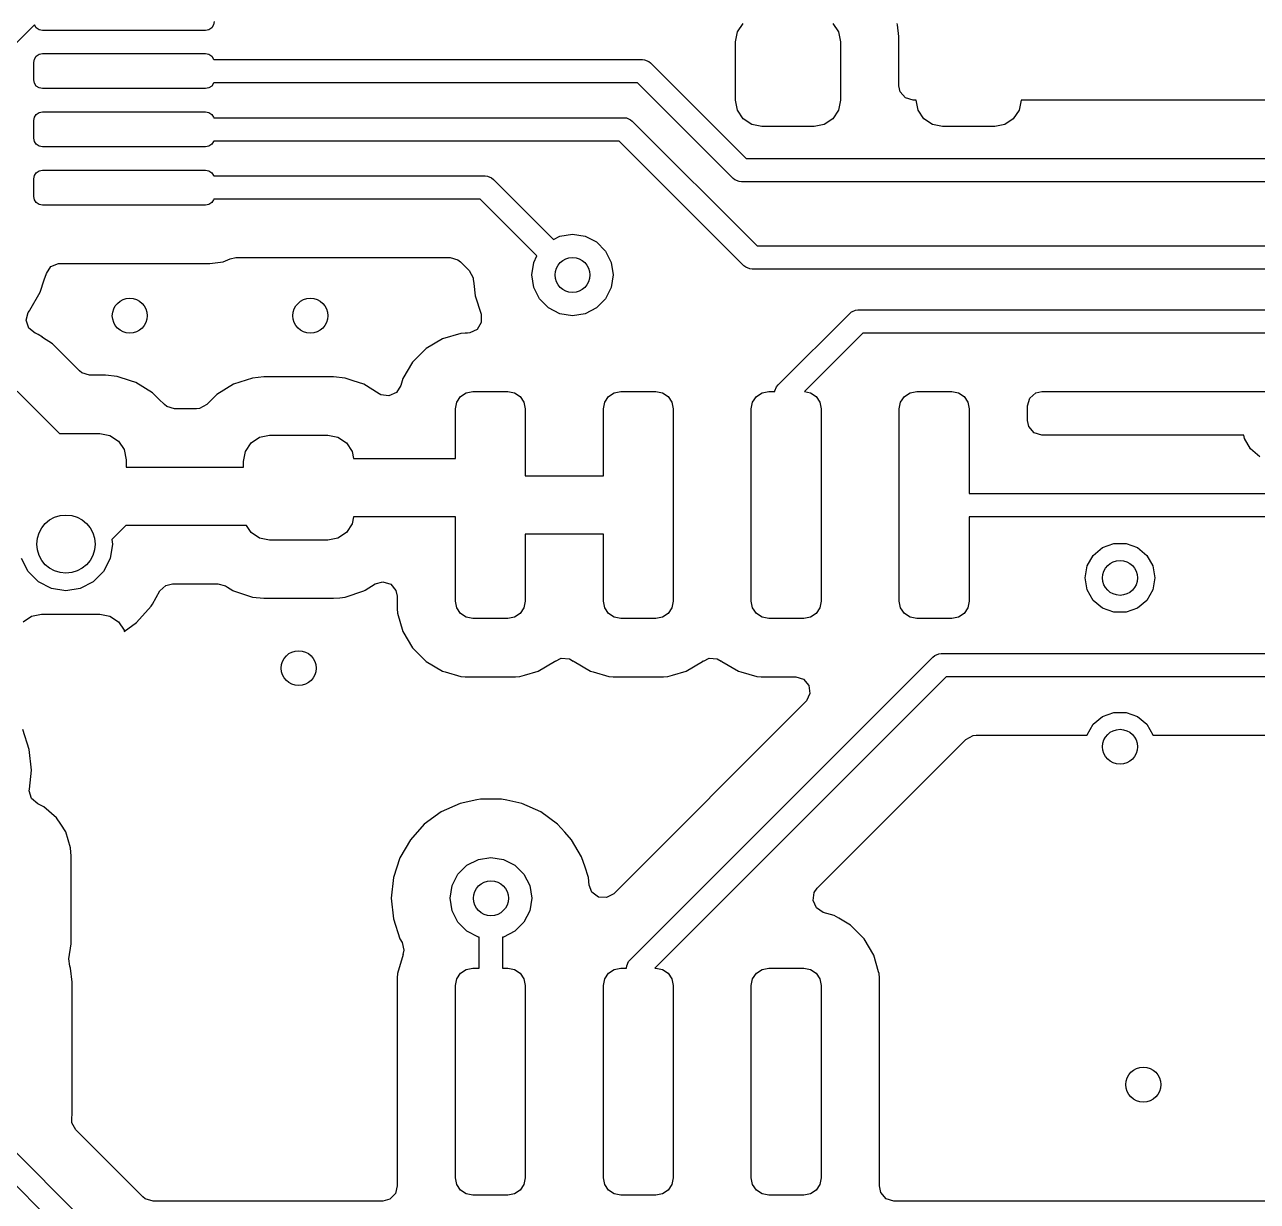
# Model space of a CAD drawing. Extents: x 70 to 224, y -154 to -54.
# Drawn here: x 134.6 to 145.18, y -128.85 to -118.75 of the extents above; entities that cross this region are included whole.
import ezdxf

# ---------------------------------------------------------------- set-up
doc = ezdxf.new("R2010")
doc.units = 0
doc.layers.add('BLACK', color=7, linetype='CONTINUOUS')

msp = doc.modelspace()

# ---------------------------------------------------------------- linework, layer by layer
at = {"layer": 'BLACK', "linetype": 'CONTINUOUS'}
for p, q in [((134.680642, -118.753369), (134.05, -119.384012)), ((134.680709, -118.753701), (134.680642, -118.753369)), ((134.696967, -118.778033), (134.680709, -118.753701)), ((134.721299, -118.794291), (134.696967, -118.778033)), ((134.75, -118.8), (134.721299, -118.794291)), ((136.15, -118.8), (134.75, -118.8)), ((136.178701, -118.794291), (136.15, -118.8)), ((136.203033, -118.778033), (136.178701, -118.794291)), ((136.219291, -118.753701), (136.203033, -118.778033)), ((136.225, -118.725), (136.219291, -118.753701)), ((140.7, -118.9), (140.717127, -118.813896)), ((140.717127, -118.813896), (140.765901, -118.740901)), ((141.534099, -118.740901), (141.582873, -118.813896)), ((141.582873, -118.813896), (141.6, -118.9)), ((142.090348, -118.752289), (142.086911, -118.741917)), ((142.090349, -118.752292), (142.090348, -118.752289)), ((142.100498, -118.851644), (142.090349, -118.752292)), ((140.7, -119.4), (140.7, -118.9)), ((141.6, -118.9), (141.6, -119.4)), ((142.100499, -118.851662), (142.100498, -118.851644)), ((142.1005, -119.2755), (142.100499, -118.851662)), ((134.680709, -119.046299), (134.696967, -119.021967)), ((134.696967, -119.021967), (134.721299, -119.005709)), ((134.721299, -119.005709), (134.75, -119)), ((134.75, -119), (136.15, -119)), ((136.15, -119), (136.178701, -119.005709)), ((136.178701, -119.005709), (136.203033, -119.021967)), ((136.203033, -119.021967), (136.219291, -119.046299)), ((134.675, -119.075), (134.680709, -119.046299)), ((134.675, -119.225), (134.675, -119.075)), ((136.219291, -119.046299), (136.220027, -119.05)), ((136.220027, -119.05), (139.9, -119.05)), ((139.9, -119.05), (139.919509, -119.051921)), ((139.919509, -119.051921), (139.955557, -119.066853)), ((139.955557, -119.066853), (139.970711, -119.079289)), ((139.970711, -119.079289), (140.791421, -119.9)), ((134.680709, -119.253701), (134.675, -119.225)), ((136.220027, -119.25), (136.219291, -119.253701)), ((139.858578, -119.25), (136.220027, -119.25)), ((140.67929, -120.070711), (139.858578, -119.25)), ((134.696967, -119.278033), (134.680709, -119.253701)), ((134.721299, -119.294291), (134.696967, -119.278033)), ((134.75, -119.3), (134.721299, -119.294291)), ((136.15, -119.3), (134.75, -119.3)), ((136.178701, -119.294291), (136.15, -119.3)), ((136.203033, -119.278033), (136.178701, -119.294291)), ((136.219291, -119.253701), (136.203033, -119.278033)), ((142.111706, -119.327011), (142.1005, -119.2755)), ((142.157461, -119.379815), (142.111706, -119.327011)), ((140.717127, -119.486104), (140.7, -119.4)), ((141.6, -119.4), (141.582873, -119.486104)), ((142.2245, -119.3995), (142.157461, -119.379815)), ((142.25, -119.3995), (142.2245, -119.3995)), ((142.25, -119.4), (142.25, -119.3995)), ((142.267127, -119.486104), (142.25, -119.4)), ((143.15, -119.4), (143.132873, -119.486104)), ((149.422707, -119.3995), (143.15, -119.3995)), ((143.15, -119.3995), (143.15, -119.4)), ((134.675, -119.575), (134.680709, -119.546299)), ((134.680709, -119.546299), (134.696967, -119.521967)), ((134.696967, -119.521967), (134.721299, -119.505709)), ((134.721299, -119.505709), (134.75, -119.5)), ((134.75, -119.5), (136.15, -119.5)), ((136.15, -119.5), (136.178701, -119.505709)), ((136.178701, -119.505709), (136.203033, -119.521967)), ((136.203033, -119.521967), (136.219291, -119.546299)), ((136.219291, -119.546299), (136.220027, -119.55)), ((136.220027, -119.55), (139.742893, -119.55)), ((139.742893, -119.55), (139.762402, -119.551921)), ((139.762402, -119.551921), (139.79845, -119.566853)), ((139.79845, -119.566853), (139.813604, -119.579289)), ((140.765901, -119.559099), (140.717127, -119.486104)), ((140.838896, -119.607873), (140.765901, -119.559099)), ((141.534099, -119.559099), (141.461104, -119.607873)), ((141.582873, -119.486104), (141.534099, -119.559099)), ((142.315901, -119.559099), (142.267127, -119.486104)), ((142.388896, -119.607873), (142.315901, -119.559099)), ((143.084099, -119.559099), (143.011104, -119.607873)), ((143.132873, -119.486104), (143.084099, -119.559099)), ((134.675, -119.725), (134.675, -119.575)), ((139.813604, -119.579289), (140.884315, -120.65)), ((140.925, -119.625), (140.838896, -119.607873)), ((141.375, -119.625), (140.925, -119.625)), ((141.461104, -119.607873), (141.375, -119.625)), ((142.475, -119.625), (142.388896, -119.607873)), ((142.925, -119.625), (142.475, -119.625)), ((143.011104, -119.607873), (142.925, -119.625)), ((134.680709, -119.753701), (134.675, -119.725)), ((134.696967, -119.778033), (134.680709, -119.753701)), ((134.721299, -119.794291), (134.696967, -119.778033)), ((136.203033, -119.778033), (136.178701, -119.794291)), ((136.219291, -119.753701), (136.203033, -119.778033)), ((136.220027, -119.75), (136.219291, -119.753701)), ((139.701471, -119.75), (136.220027, -119.75)), ((140.772182, -120.820711), (139.701471, -119.75)), ((134.75, -119.8), (134.721299, -119.794291)), ((136.15, -119.8), (134.75, -119.8)), ((136.178701, -119.794291), (136.15, -119.8)), ((140.791421, -119.9), (155.665838, -119.9)), ((134.675, -120.074999), (134.680709, -120.046298)), ((134.675, -120.224999), (134.675, -120.074999)), ((134.680709, -120.046298), (134.696967, -120.021966)), ((134.696967, -120.021966), (134.721299, -120.005708)), ((134.721299, -120.005708), (134.75, -119.999999)), ((134.75, -119.999999), (136.15, -119.999999)), ((136.15, -119.999999), (136.178701, -120.005708)), ((136.178701, -120.005708), (136.203033, -120.021966)), ((136.203033, -120.021966), (136.219291, -120.046298)), ((136.219291, -120.046298), (136.220027, -120.049999)), ((136.220027, -120.049999), (138.549999, -120.049999)), ((138.549999, -120.049999), (138.569508, -120.05192)), ((138.569508, -120.05192), (138.605556, -120.066852)), ((138.605556, -120.066852), (138.62071, -120.079288)), ((138.62071, -120.079288), (139.136665, -120.595244)), ((140.694443, -120.083148), (140.67929, -120.070711)), ((140.730491, -120.098079), (140.694443, -120.083148)), ((140.75, -120.1), (140.730491, -120.098079)), ((155.665838, -120.1), (140.75, -120.1)), ((134.680709, -120.2537), (134.675, -120.224999)), ((134.696967, -120.278032), (134.680709, -120.2537)), ((134.721299, -120.29429), (134.696967, -120.278032)), ((134.75, -120.299999), (134.721299, -120.29429)), ((136.15, -120.299999), (134.75, -120.299999)), ((136.178701, -120.29429), (136.15, -120.299999)), ((136.203033, -120.278032), (136.178701, -120.29429)), ((136.219291, -120.2537), (136.203033, -120.278032)), ((136.220027, -120.249999), (136.219291, -120.2537)), ((138.508577, -120.249999), (136.220027, -120.249999)), ((138.995244, -120.736665), (138.508577, -120.249999)), ((139.136665, -120.595244), (139.191844, -120.56713)), ((139.191844, -120.56713), (139.3, -120.55)), ((139.3, -120.55), (139.408156, -120.56713)), ((139.408156, -120.56713), (139.505725, -120.616844)), ((139.505725, -120.616844), (139.583156, -120.694275)), ((139.583156, -120.694275), (139.63287, -120.791844)), ((140.884315, -120.65), (154.865838, -120.65)), ((134.783775, -120.886181), (134.823213, -120.828505)), ((134.823213, -120.828505), (134.887571, -120.801307)), ((134.887571, -120.801307), (134.901706, -120.800499)), ((134.901706, -120.800499), (136.187713, -120.800499)), ((136.187713, -120.800499), (136.18772, -120.800499)), ((136.18772, -120.800499), (136.300236, -120.785686)), ((136.300236, -120.785686), (136.362396, -120.759937)), ((136.362396, -120.759937), (136.409849, -120.750499)), ((136.409849, -120.750499), (138.249901, -120.750499)), ((138.249901, -120.750499), (138.31694, -120.770184)), ((138.31694, -120.770184), (138.337582, -120.786818)), ((138.337582, -120.786818), (138.413067, -120.862303)), ((138.95, -120.9), (138.96713, -120.791844)), ((138.96713, -120.791844), (138.995244, -120.736665)), ((139.63287, -120.791844), (139.65, -120.9)), ((140.787336, -120.833147), (140.772182, -120.820711)), ((140.823384, -120.848079), (140.787336, -120.833147)), ((134.73125, -121.047835), (134.765816, -120.941451)), ((134.765816, -120.941451), (134.783775, -120.886181)), ((138.413067, -120.862303), (138.446552, -120.923626)), ((138.446552, -120.923626), (138.448704, -120.937007)), ((138.448704, -120.937007), (138.452571, -120.97379)), ((138.96713, -121.008156), (138.95, -120.9)), ((139.65, -120.9), (139.63287, -121.008156)), ((140.842893, -120.85), (140.823384, -120.848079)), ((154.865838, -120.85), (140.842893, -120.85)), ((134.641859, -121.202665), (134.73125, -121.047835)), ((138.452571, -120.97379), (138.463503, -121.077805)), ((139.016844, -121.105725), (138.96713, -121.008156)), ((139.63287, -121.008156), (139.583156, -121.105725)), ((138.463503, -121.077805), (138.463504, -121.077807)), ((138.463504, -121.077807), (138.515288, -121.237182)), ((139.094275, -121.183156), (139.016844, -121.105725)), ((139.583156, -121.105725), (139.505725, -121.183156)), ((134.610931, -121.289124), (134.628211, -121.221425)), ((134.628211, -121.221425), (134.63811, -121.20797)), ((134.638041, -121.20792), (134.641855, -121.202669)), ((134.63811, -121.20797), (134.638041, -121.20792)), ((134.641855, -121.202669), (134.641859, -121.202665)), ((138.515288, -121.237182), (138.517283, -121.307023)), ((139.191844, -121.23287), (139.094275, -121.183156)), ((139.3, -121.25), (139.191844, -121.23287)), ((139.408156, -121.23287), (139.3, -121.25)), ((139.505725, -121.183156), (139.408156, -121.23287)), ((141.064289, -121.844289), (141.679289, -121.22929)), ((141.679289, -121.22929), (141.694442, -121.216853)), ((141.694442, -121.216853), (141.705, -121.212479)), ((141.705, -121.212479), (141.730491, -121.201921)), ((141.730491, -121.201921), (141.75, -121.2)), ((141.75, -121.2), (152, -121.2)), ((134.632995, -121.355419), (134.610931, -121.289124)), ((134.687398, -121.399261), (134.632995, -121.355419)), ((138.481202, -121.366856), (138.418501, -121.397684)), ((138.517283, -121.307023), (138.481202, -121.366856)), ((134.689747, -121.400234), (134.687398, -121.399261)), ((134.713121, -121.409916), (134.689747, -121.400234)), ((134.713123, -121.409917), (134.713121, -121.409916)), ((134.713126, -121.409919), (134.713123, -121.409917)), ((134.749881, -121.434478), (134.713126, -121.409919)), ((134.751449, -121.435526), (134.749881, -121.434478)), ((134.836016, -121.492031), (134.751449, -121.435526)), ((138.184603, -121.448255), (138.043137, -121.531917)), ((138.184606, -121.448254), (138.184603, -121.448255)), ((138.342426, -121.402402), (138.184606, -121.448254)), ((138.342432, -121.402401), (138.342426, -121.402402)), ((138.379298, -121.3995), (138.342432, -121.402401)), ((138.397357, -121.3995), (138.379298, -121.3995)), ((138.418501, -121.397684), (138.397357, -121.3995)), ((141.791421, -121.4), (141.290356, -121.901065)), ((151.938451, -121.4), (141.791421, -121.4)), ((134.836046, -121.492051), (134.836016, -121.492031)), ((134.836047, -121.492052), (134.836046, -121.492051)), ((135.067531, -121.723537), (134.836047, -121.492052)), ((138.043129, -121.531923), (137.926923, -121.648129)), ((138.043137, -121.531917), (138.043129, -121.531923)), ((137.926917, -121.648137), (137.843255, -121.789603)), ((137.926923, -121.648129), (137.926917, -121.648137)), ((135.088173, -121.740171), (135.067531, -121.723537)), ((135.155212, -121.759856), (135.088173, -121.740171)), ((135.291327, -121.759856), (135.155212, -121.759856)), ((135.291334, -121.759856), (135.291327, -121.759856)), ((135.390691, -121.770007), (135.291334, -121.759856)), ((135.504903, -121.807853), (135.390691, -121.770007)), ((136.552289, -121.784651), (136.391305, -121.837996)), ((136.552292, -121.78465), (136.552289, -121.784651)), ((136.651644, -121.774501), (136.552292, -121.78465)), ((136.651662, -121.7745), (136.651644, -121.774501)), ((137.248346, -121.7745), (136.651662, -121.7745)), ((137.347709, -121.784651), (137.248346, -121.7745)), ((137.417728, -121.807853), (137.347709, -121.784651)), ((137.843254, -121.789606), (137.825957, -121.849143)), ((137.843255, -121.789603), (137.843254, -121.789606)), ((135.551679, -121.823353), (135.504903, -121.807853)), ((135.551681, -121.823354), (135.551679, -121.823353)), ((135.551687, -121.823357), (135.551681, -121.823354)), ((135.696022, -121.912385), (135.551687, -121.823357)), ((136.391294, -121.838001), (136.246959, -121.927029)), ((136.391305, -121.837996), (136.391294, -121.838001)), ((137.508697, -121.837997), (137.417728, -121.807853)), ((137.508699, -121.837998), (137.508697, -121.837997)), ((137.508705, -121.838001), (137.508699, -121.837998)), ((137.641784, -121.920086), (137.508705, -121.838001)), ((137.825957, -121.849143), (137.788351, -121.908029)), ((141.036477, -121.9), (141.036921, -121.895491)), ((141.036921, -121.895491), (141.051853, -121.859443)), ((141.051853, -121.859443), (141.064289, -121.844289)), ((134.534403, -121.898223), (134.896536, -122.260356)), ((135.696023, -121.912386), (135.696022, -121.912385)), ((135.696026, -121.912388), (135.696023, -121.912386)), ((135.749603, -121.965965), (135.696026, -121.912388)), ((135.79682, -122.013182), (135.749603, -121.965965)), ((136.246955, -121.927032), (136.160807, -122.013181)), ((136.246959, -121.927029), (136.246955, -121.927032)), ((137.655692, -121.927489), (137.641784, -121.920086)), ((137.724878, -121.937235), (137.655692, -121.927489)), ((137.788351, -121.908029), (137.724878, -121.937235)), ((138.295, -122.05), (138.306418, -121.992597)), ((138.306418, -121.992597), (138.338934, -121.943934)), ((138.338934, -121.943934), (138.387597, -121.911418)), ((138.387597, -121.911418), (138.445, -121.9)), ((138.445, -121.9), (138.745, -121.9)), ((138.745, -121.9), (138.802403, -121.911418)), ((138.802403, -121.911418), (138.851066, -121.943934)), ((138.851066, -121.943934), (138.883582, -121.992597)), ((138.883582, -121.992597), (138.895, -122.05)), ((139.565, -122.05), (139.576418, -121.992597)), ((139.576418, -121.992597), (139.608934, -121.943934)), ((139.608934, -121.943934), (139.657597, -121.911418)), ((139.657597, -121.911418), (139.715, -121.9)), ((139.715, -121.9), (140.015, -121.9)), ((140.015, -121.9), (140.072403, -121.911418)), ((140.072403, -121.911418), (140.121066, -121.943934)), ((140.121066, -121.943934), (140.153582, -121.992597)), ((140.153582, -121.992597), (140.165, -122.05)), ((140.835, -122.05), (140.846418, -121.992597)), ((140.846418, -121.992597), (140.878934, -121.943934)), ((140.878934, -121.943934), (140.927597, -121.911418)), ((140.927597, -121.911418), (140.985, -121.9)), ((140.985, -121.9), (141.036477, -121.9)), ((141.290356, -121.901065), (141.342403, -121.911418)), ((141.342403, -121.911418), (141.391066, -121.943934)), ((141.391066, -121.943934), (141.423582, -121.992597)), ((141.423582, -121.992597), (141.435, -122.05)), ((142.105, -122.05), (142.116418, -121.992597)), ((142.116418, -121.992597), (142.148934, -121.943934)), ((142.148934, -121.943934), (142.197597, -121.911418)), ((142.197597, -121.911418), (142.255, -121.9)), ((142.255, -121.9), (142.555, -121.9)), ((142.555, -121.9), (142.612403, -121.911418)), ((142.612403, -121.911418), (142.661066, -121.943934)), ((142.661066, -121.943934), (142.693582, -121.992597)), ((142.693582, -121.992597), (142.705, -122.05)), ((143.2055, -122.0245), (143.225185, -121.957461)), ((143.225185, -121.957461), (143.277989, -121.911706)), ((143.277989, -121.911706), (143.3295, -121.9005)), ((143.3295, -121.9005), (151.398697, -121.9005)), ((135.817462, -122.029815), (135.79682, -122.013182)), ((135.884501, -122.0495), (135.817462, -122.029815)), ((136.073126, -122.0495), (135.884501, -122.0495)), ((136.099484, -122.046666), (136.073126, -122.0495)), ((136.160807, -122.013181), (136.099484, -122.046666)), ((138.295, -122.475), (138.295, -122.05)), ((138.895, -122.05), (138.895, -122.625)), ((139.565, -122.625), (139.565, -122.05)), ((140.165, -122.05), (140.165, -123.7)), ((140.835, -123.7), (140.835, -122.05)), ((141.435, -122.05), (141.435, -123.7)), ((142.105, -123.7), (142.105, -122.05)), ((142.705, -122.05), (142.705, -122.775)), ((143.2055, -122.1505), (143.2055, -122.0245)), ((143.216706, -122.202011), (143.2055, -122.1505)), ((143.262461, -122.254815), (143.216706, -122.202011)), ((134.896536, -122.260356), (135.242982, -122.260356)), ((135.242982, -122.260356), (135.329086, -122.277483)), ((135.329086, -122.277483), (135.402081, -122.326257)), ((136.540901, -122.340901), (136.613896, -122.292127)), ((136.613896, -122.292127), (136.7, -122.275)), ((136.7, -122.275), (137.2, -122.275)), ((137.2, -122.275), (137.286104, -122.292127)), ((137.286104, -122.292127), (137.359099, -122.340901)), ((143.3295, -122.2745), (143.262461, -122.254815)), ((145.063136, -122.2745), (143.3295, -122.2745)), ((145.068092, -122.302606), (145.063136, -122.2745)), ((145.120187, -122.392836), (145.068092, -122.302606)), ((135.402081, -122.326257), (135.450855, -122.399252)), ((135.450855, -122.399252), (135.467982, -122.485356)), ((136.475, -122.5), (136.492127, -122.413896)), ((136.492127, -122.413896), (136.540901, -122.340901)), ((137.359099, -122.340901), (137.407873, -122.413896)), ((137.407873, -122.413896), (137.420027, -122.475)), ((145.2, -122.459808), (145.120187, -122.392836)), ((135.467982, -122.485356), (135.467982, -122.55)), ((136.475, -122.55), (136.475, -122.5)), ((137.420027, -122.475), (138.295, -122.475)), ((135.467982, -122.55), (136.475, -122.55)), ((138.895, -122.625), (139.565, -122.625)), ((142.705, -122.775), (152.90396, -122.775)), ((135.465274, -123.05), (135.345013, -123.17026)), ((136.501412, -123.05), (135.465274, -123.05)), ((136.540901, -123.109099), (136.501412, -123.05)), ((137.407873, -123.036104), (137.359099, -123.109099)), ((137.420027, -122.975), (137.407873, -123.036104)), ((138.295, -122.975), (137.420027, -122.975)), ((138.295, -123.7), (138.295, -122.975)), ((152.951189, -122.975), (142.705, -122.975)), ((142.705, -122.975), (142.705, -123.7)), ((136.613896, -123.157873), (136.540901, -123.109099)), ((136.7, -123.175), (136.613896, -123.157873)), ((137.286104, -123.157873), (137.2, -123.175)), ((137.359099, -123.109099), (137.286104, -123.157873)), ((139.565, -123.125), (138.895, -123.125)), ((138.895, -123.125), (138.895, -123.7)), ((139.565, -123.7), (139.565, -123.125)), ((135.351364, -123.210356), (135.331787, -123.333963)), ((135.345013, -123.17026), (135.351364, -123.210356)), ((137.2, -123.175), (136.7, -123.175)), ((143.770187, -123.307164), (143.85, -123.240192)), ((143.85, -123.240192), (143.947906, -123.204558)), ((143.947906, -123.204558), (144.052094, -123.204558)), ((144.052094, -123.204558), (144.15, -123.240192)), ((144.15, -123.240192), (144.229813, -123.307164)), ((134.627757, -123.44547), (134.570941, -123.333963)), ((135.331787, -123.333963), (135.274971, -123.44547)), ((143.718092, -123.397394), (143.770187, -123.307164)), ((144.229813, -123.307164), (144.281908, -123.397394)), ((134.71625, -123.533963), (134.627757, -123.44547)), ((135.274971, -123.44547), (135.186478, -123.533963)), ((143.7, -123.5), (143.718092, -123.397394)), ((144.281908, -123.397394), (144.3, -123.5)), ((134.827757, -123.590779), (134.71625, -123.533963)), ((135.186478, -123.533963), (135.074971, -123.590779)), ((135.758995, -123.6125), (135.809562, -123.564284)), ((135.809562, -123.564284), (135.866382, -123.5505)), ((135.866382, -123.5505), (136.256426, -123.5505)), ((136.256426, -123.5505), (136.321522, -123.568961)), ((136.321522, -123.568961), (136.337214, -123.57864)), ((136.337214, -123.57864), (136.385586, -123.608477)), ((137.521066, -123.604373), (137.605403, -123.552354)), ((137.605403, -123.552354), (137.672795, -123.533913)), ((137.672795, -123.533913), (137.739459, -123.554835)), ((137.739459, -123.554835), (137.784228, -123.608477)), ((143.718092, -123.602606), (143.7, -123.5)), ((144.3, -123.5), (144.281908, -123.602606)), ((134.951364, -123.610356), (134.827757, -123.590779)), ((135.074971, -123.590779), (134.951364, -123.610356)), ((135.693605, -123.725756), (135.758995, -123.6125)), ((136.385586, -123.608477), (136.391303, -123.612003)), ((136.391303, -123.612003), (136.552292, -123.665349)), ((136.552292, -123.665349), (136.651655, -123.6755)), ((136.651655, -123.6755), (137.248344, -123.675499)), ((137.248344, -123.675499), (137.248352, -123.675498)), ((137.248352, -123.675498), (137.248355, -123.675498)), ((137.248355, -123.675498), (137.30276, -123.66994)), ((137.30276, -123.66994), (137.347708, -123.665349)), ((137.347708, -123.665349), (137.508697, -123.612003)), ((137.508697, -123.612003), (137.521066, -123.604373)), ((137.784228, -123.608477), (137.7945, -123.657892)), ((137.7945, -123.657892), (137.7945, -123.765701)), ((143.770187, -123.692836), (143.718092, -123.602606)), ((143.85, -123.759808), (143.770187, -123.692836)), ((144.229813, -123.692836), (144.15, -123.759808)), ((144.281908, -123.602606), (144.229813, -123.692836)), ((135.557235, -123.883244), (135.683897, -123.742572)), ((135.683897, -123.742572), (135.693605, -123.725756)), ((137.7945, -123.765701), (137.797401, -123.802567)), ((138.306418, -123.757403), (138.295, -123.7)), ((138.338934, -123.806066), (138.306418, -123.757403)), ((138.883582, -123.757403), (138.851066, -123.806066)), ((138.895, -123.7), (138.883582, -123.757403)), ((139.576418, -123.757403), (139.565, -123.7)), ((139.608934, -123.806066), (139.576418, -123.757403)), ((140.153582, -123.757403), (140.121066, -123.806066)), ((140.165, -123.7), (140.153582, -123.757403)), ((140.846418, -123.757403), (140.835, -123.7)), ((140.878934, -123.806066), (140.846418, -123.757403)), ((141.423582, -123.757403), (141.391066, -123.806066)), ((141.435, -123.7), (141.423582, -123.757403)), ((142.116418, -123.757403), (142.105, -123.7)), ((142.148934, -123.806066), (142.116418, -123.757403)), ((142.693582, -123.757403), (142.661066, -123.806066)), ((142.705, -123.7), (142.693582, -123.757403)), ((143.947906, -123.795442), (143.85, -123.759808)), ((144.052094, -123.795442), (143.947906, -123.795442)), ((144.15, -123.759808), (144.052094, -123.795442)), ((134.583883, -123.876257), (134.656878, -123.827483)), ((134.656878, -123.827483), (134.742982, -123.810356)), ((134.742982, -123.810356), (135.242982, -123.810356)), ((135.242982, -123.810356), (135.329086, -123.827483)), ((135.329086, -123.827483), (135.402081, -123.876257)), ((135.402081, -123.876257), (135.450855, -123.949252)), ((135.452815, -123.959108), (135.557235, -123.883244)), ((137.797401, -123.802567), (137.797402, -123.802573)), ((137.797402, -123.802573), (137.843254, -123.960393)), ((138.387597, -123.838582), (138.338934, -123.806066)), ((138.445, -123.85), (138.387597, -123.838582)), ((138.745, -123.85), (138.445, -123.85)), ((138.802403, -123.838582), (138.745, -123.85)), ((138.851066, -123.806066), (138.802403, -123.838582)), ((139.657597, -123.838582), (139.608934, -123.806066)), ((139.715, -123.85), (139.657597, -123.838582)), ((140.015, -123.85), (139.715, -123.85)), ((140.072403, -123.838582), (140.015, -123.85)), ((140.121066, -123.806066), (140.072403, -123.838582)), ((140.927597, -123.838582), (140.878934, -123.806066)), ((140.985, -123.85), (140.927597, -123.838582)), ((141.285, -123.85), (140.985, -123.85)), ((141.342403, -123.838582), (141.285, -123.85)), ((141.391066, -123.806066), (141.342403, -123.838582)), ((142.197597, -123.838582), (142.148934, -123.806066)), ((142.255, -123.85), (142.197597, -123.838582)), ((142.555, -123.85), (142.255, -123.85)), ((142.612403, -123.838582), (142.555, -123.85)), ((142.661066, -123.806066), (142.612403, -123.838582)), ((135.450855, -123.949252), (135.452815, -123.959108)), ((137.843254, -123.960393), (137.843255, -123.960396)), ((137.843255, -123.960396), (137.926917, -124.101862)), ((137.926917, -124.101862), (137.926923, -124.10187)), ((137.926923, -124.10187), (138.043129, -124.218076)), ((138.043129, -124.218076), (138.043133, -124.218079)), ((138.043133, -124.218079), (138.043135, -124.218081)), ((138.043135, -124.218081), (138.184602, -124.301744)), ((139.005398, -124.301744), (139.146865, -124.218081)), ((139.146865, -124.218081), (139.14687, -124.218075)), ((139.14687, -124.218075), (139.153031, -124.213298)), ((139.153031, -124.213298), (139.154933, -124.21575)), ((139.154933, -124.21575), (139.203579, -124.189155)), ((139.203579, -124.189155), (139.273274, -124.194104)), ((139.273274, -124.194104), (139.305695, -124.21494)), ((139.305695, -124.21494), (139.306969, -124.213298)), ((139.306969, -124.213298), (139.313132, -124.218078)), ((139.313132, -124.218078), (139.313135, -124.218081)), ((139.313135, -124.218081), (139.454602, -124.301744)), ((139.794289, -126.77929), (142.394291, -124.179289)), ((140.275398, -124.301744), (140.416865, -124.218081)), ((140.416865, -124.218081), (140.41687, -124.218075)), ((140.41687, -124.218075), (140.423031, -124.213298)), ((140.423031, -124.213298), (140.424933, -124.21575)), ((140.424933, -124.21575), (140.473579, -124.189155)), ((140.473579, -124.189155), (140.543274, -124.194104)), ((140.543274, -124.194104), (140.575695, -124.21494)), ((140.575695, -124.21494), (140.576969, -124.213298)), ((140.576969, -124.213298), (140.583132, -124.218078)), ((140.583132, -124.218078), (140.583135, -124.218081)), ((140.583135, -124.218081), (140.724602, -124.301744)), ((142.394291, -124.179289), (142.409444, -124.166852)), ((142.409444, -124.166852), (142.445492, -124.151921)), ((142.445492, -124.151921), (142.465001, -124.15)), ((142.465001, -124.15), (153.815838, -124.15)), ((138.184602, -124.301744), (138.206073, -124.307982)), ((138.206073, -124.307982), (138.342426, -124.347597)), ((138.889191, -124.335505), (139.005398, -124.301744)), ((139.454602, -124.301744), (139.476073, -124.307982)), ((139.476073, -124.307982), (139.612426, -124.347597)), ((140.159191, -124.335505), (140.275398, -124.301744)), ((140.724602, -124.301744), (140.746073, -124.307982)), ((140.746073, -124.307982), (140.882426, -124.347597)), ((138.342426, -124.347597), (138.342429, -124.347597)), ((138.342429, -124.347597), (138.342431, -124.347598)), ((138.342431, -124.347598), (138.379306, -124.3505)), ((138.379306, -124.3505), (138.379314, -124.3505)), ((138.379314, -124.3505), (138.810686, -124.3505)), ((138.810686, -124.3505), (138.810694, -124.3505)), ((138.810694, -124.3505), (138.847569, -124.347598)), ((138.847569, -124.347598), (138.847571, -124.347597)), ((138.847571, -124.347597), (138.847573, -124.347597)), ((138.847573, -124.347597), (138.889191, -124.335505)), ((139.612426, -124.347597), (139.612429, -124.347597)), ((139.612429, -124.347597), (139.612431, -124.347598)), ((139.612431, -124.347598), (139.649306, -124.3505)), ((139.649306, -124.3505), (139.649314, -124.3505)), ((139.649314, -124.3505), (140.080686, -124.3505)), ((142.506422, -124.35), (140.006423, -126.85)), ((140.080686, -124.3505), (140.080694, -124.3505)), ((140.080694, -124.3505), (140.117569, -124.347598)), ((140.117569, -124.347598), (140.117571, -124.347597)), ((140.117571, -124.347597), (140.117573, -124.347597)), ((140.117573, -124.347597), (140.159191, -124.335505)), ((140.882426, -124.347597), (140.882429, -124.347597)), ((140.882429, -124.347597), (140.882431, -124.347598)), ((140.882431, -124.347598), (140.919306, -124.3505)), ((140.919306, -124.3505), (140.919314, -124.3505)), ((140.919314, -124.3505), (141.215902, -124.3505)), ((141.215902, -124.3505), (141.282941, -124.370185)), ((141.282941, -124.370185), (141.328696, -124.422989)), ((141.328696, -124.422989), (141.33864, -124.492147)), ((153.815838, -124.35), (142.506422, -124.35)), ((141.33864, -124.492147), (141.309615, -124.555703)), ((141.303583, -124.562181), (139.654284, -126.21148)), ((141.309615, -124.555703), (141.303583, -124.562181)), ((143.770187, -124.757164), (143.85, -124.690192)), ((143.85, -124.690192), (143.947906, -124.654558)), ((143.947906, -124.654558), (144.052094, -124.654558)), ((144.052094, -124.654558), (144.15, -124.690192)), ((144.15, -124.690192), (144.229813, -124.757164)), ((134.636497, -124.972197), (134.58125, -124.802165)), ((142.677418, -124.886819), (142.738741, -124.853334)), ((142.738741, -124.853334), (142.765099, -124.8505)), ((142.765099, -124.8505), (143.717544, -124.8505)), ((143.717544, -124.8505), (143.718092, -124.847394)), ((143.718092, -124.847394), (143.770187, -124.757164)), ((144.229813, -124.757164), (144.281908, -124.847394)), ((144.281908, -124.847394), (144.282456, -124.8505)), ((144.282456, -124.8505), (146.317544, -124.8505)), ((141.399653, -126.164582), (142.677418, -124.886819)), ((134.655185, -125.15), (134.636497, -124.972197)), ((134.63789, -125.314547), (134.655185, -125.15)), ((134.637213, -125.327477), (134.63789, -125.314547)), ((134.656898, -125.394517), (134.637213, -125.327477)), ((134.709702, -125.440271), (134.656898, -125.394517)), ((134.763287, -125.464742), (134.709702, -125.440271)), ((134.76329, -125.464744), (134.763287, -125.464742)), ((134.763294, -125.464746), (134.76329, -125.464744)), ((134.763297, -125.464748), (134.763294, -125.464746)), ((134.763299, -125.46475), (134.763297, -125.464748)), ((134.872028, -125.558965), (134.763299, -125.46475)), ((138.335728, -125.436672), (138.172408, -125.509387)), ((138.335733, -125.43667), (138.335728, -125.436672)), ((138.479954, -125.406015), (138.335733, -125.43667)), ((138.510609, -125.3995), (138.479954, -125.406015)), ((138.689391, -125.3995), (138.510609, -125.3995)), ((138.736594, -125.409533), (138.689391, -125.3995)), ((138.864265, -125.43667), (138.736594, -125.409533)), ((138.864267, -125.436671), (138.864265, -125.43667)), ((139.027593, -125.509388), (138.864267, -125.436671)), ((134.872032, -125.558969), (134.872028, -125.558965)), ((134.907703, -125.614474), (134.872032, -125.558969)), ((138.172408, -125.509387), (138.027768, -125.614475)), ((139.17223, -125.614474), (139.027593, -125.509388)), ((134.949819, -125.680008), (134.907703, -125.614474)), ((134.990355, -125.81806), (134.949819, -125.680008)), ((138.027768, -125.614475), (137.90814, -125.747336)), ((139.172231, -125.614475), (139.17223, -125.614474)), ((139.172232, -125.614476), (139.172231, -125.614475)), ((139.172235, -125.614478), (139.172232, -125.614476)), ((139.234733, -125.68389), (139.172235, -125.614478)), ((139.291859, -125.747335), (139.234733, -125.68389)), ((137.90814, -125.747336), (137.81875, -125.902164)), ((139.377127, -125.895024), (139.291859, -125.747335)), ((134.9955, -125.89), (134.990355, -125.81806)), ((134.9955, -126.64), (134.9955, -125.89)), ((137.818747, -125.90217), (137.763504, -126.072192)), ((137.81875, -125.902164), (137.818747, -125.90217)), ((138.394275, -125.966844), (138.491844, -125.91713)), ((138.491844, -125.91713), (138.6, -125.9)), ((138.6, -125.9), (138.708156, -125.91713)), ((138.708156, -125.91713), (138.805725, -125.966844)), ((139.381249, -125.902164), (139.377127, -125.895024)), ((139.381252, -125.90217), (139.381249, -125.902164)), ((139.404753, -125.9745), (139.381252, -125.90217)), ((138.316844, -126.044275), (138.394275, -125.966844)), ((138.805725, -125.966844), (138.883156, -126.044275)), ((139.436497, -126.072197), (139.404753, -125.9745)), ((137.763503, -126.072194), (137.744815, -126.25)), ((137.763504, -126.072192), (137.763503, -126.072194)), ((138.26713, -126.141844), (138.316844, -126.044275)), ((138.883156, -126.044275), (138.93287, -126.141844)), ((139.443283, -126.136763), (139.436497, -126.072197)), ((138.25, -126.25), (138.26713, -126.141844)), ((138.93287, -126.141844), (138.95, -126.25)), ((139.467336, -126.198109), (139.443283, -126.136763)), ((139.523269, -126.239981), (139.467336, -126.198109)), ((139.654284, -126.21148), (139.592961, -126.244965)), ((141.36465, -126.270257), (141.374396, -126.201071)), ((141.374396, -126.201071), (141.399653, -126.164582)), ((137.744815, -126.25), (137.763503, -126.427805)), ((138.26713, -126.358156), (138.25, -126.25)), ((138.95, -126.25), (138.93287, -126.358156)), ((139.592961, -126.244965), (139.523269, -126.239981)), ((141.393856, -126.33373), (141.36465, -126.270257)), ((141.452742, -126.371336), (141.393856, -126.33373)), ((137.763503, -126.427805), (137.763504, -126.427807)), ((137.763504, -126.427807), (137.818747, -126.597829)), ((138.316844, -126.455725), (138.26713, -126.358156)), ((138.93287, -126.358156), (138.883156, -126.455725)), ((141.545393, -126.398253), (141.452742, -126.371336)), ((141.545396, -126.398255), (141.545393, -126.398253)), ((141.545397, -126.398255), (141.545396, -126.398255)), ((141.545398, -126.398256), (141.545397, -126.398255)), ((141.586445, -126.422531), (141.545398, -126.398256)), ((141.686862, -126.481917), (141.586445, -126.422531)), ((138.394275, -126.533156), (138.316844, -126.455725)), ((138.491844, -126.58287), (138.394275, -126.533156)), ((138.805725, -126.533156), (138.708156, -126.58287)), ((138.883156, -126.455725), (138.805725, -126.533156)), ((141.68687, -126.481923), (141.686862, -126.481917)), ((141.803076, -126.598129), (141.68687, -126.481923)), ((134.976811, -126.769985), (134.9955, -126.64)), ((137.818747, -126.597829), (137.818748, -126.59783)), ((137.818748, -126.59783), (137.81875, -126.597835)), ((137.81875, -126.597835), (137.836641, -126.628823)), ((137.836641, -126.628823), (137.853111, -126.696724)), ((138.5, -126.584161), (138.491844, -126.58287)), ((138.5, -126.85), (138.5, -126.584161)), ((138.708156, -126.58287), (138.7, -126.584161)), ((138.7, -126.584161), (138.7, -126.85)), ((141.803079, -126.598133), (141.803076, -126.598129)), ((141.803081, -126.598135), (141.803079, -126.598133)), ((141.886744, -126.739602), (141.803081, -126.598135)), ((137.845432, -126.73211), (137.797402, -126.897426)), ((137.853111, -126.696724), (137.844935, -126.731965)), ((137.844935, -126.731965), (137.845432, -126.73211)), ((141.886744, -126.739603), (141.886744, -126.739602)), ((141.886745, -126.739606), (141.886744, -126.739603)), ((141.928052, -126.881785), (141.886745, -126.739606)), ((134.984455, -126.833776), (134.976811, -126.769985)), ((134.99119, -126.850573), (134.984455, -126.833776)), ((135.0055, -126.97), (134.99119, -126.850573)), ((138.338934, -126.893934), (138.387597, -126.861418)), ((138.387597, -126.861418), (138.445, -126.85)), ((138.445, -126.85), (138.5, -126.85)), ((138.7, -126.85), (138.745, -126.85)), ((138.745, -126.85), (138.802403, -126.861418)), ((138.802403, -126.861418), (138.851066, -126.893934)), ((139.608934, -126.893934), (139.657597, -126.861418)), ((139.657597, -126.861418), (139.715, -126.85)), ((139.715, -126.85), (139.765, -126.85)), ((139.765, -126.85), (139.766921, -126.830492)), ((139.766921, -126.830492), (139.781853, -126.794444)), ((139.781853, -126.794444), (139.794289, -126.77929)), ((140.006423, -126.85), (140.015, -126.85)), ((140.015, -126.85), (140.072403, -126.861418)), ((140.072403, -126.861418), (140.121066, -126.893934)), ((140.878934, -126.893934), (140.927597, -126.861418)), ((140.927597, -126.861418), (140.985, -126.85)), ((140.985, -126.85), (141.285, -126.85)), ((141.285, -126.85), (141.342403, -126.861418)), ((141.342403, -126.861418), (141.391066, -126.893934)), ((135.0055, -128.11), (135.0055, -126.97)), ((137.797401, -126.897432), (137.7945, -126.934298)), ((137.7945, -126.934298), (137.7945, -128.715686)), ((137.797402, -126.897426), (137.797401, -126.897432)), ((138.295, -127), (138.306418, -126.942597)), ((138.306418, -126.942597), (138.338934, -126.893934)), ((138.851066, -126.893934), (138.883582, -126.942597)), ((138.883582, -126.942597), (138.895, -127)), ((139.565, -127), (139.576418, -126.942597)), ((139.576418, -126.942597), (139.608934, -126.893934)), ((140.121066, -126.893934), (140.153582, -126.942597)), ((140.153582, -126.942597), (140.165, -127)), ((140.835, -127), (140.846418, -126.942597)), ((140.846418, -126.942597), (140.878934, -126.893934)), ((141.391066, -126.893934), (141.423582, -126.942597)), ((141.423582, -126.942597), (141.435, -127)), ((141.932598, -126.897431), (141.928052, -126.881785)), ((141.9355, -126.934306), (141.932598, -126.897431)), ((141.9355, -128.715694), (141.9355, -126.934306)), ((138.295, -128.65), (138.295, -127)), ((138.895, -127), (138.895, -128.65)), ((139.565, -128.65), (139.565, -127)), ((140.165, -127), (140.165, -128.65)), ((140.835, -128.65), (140.835, -127)), ((141.435, -127), (141.435, -128.65)), ((134.201422, -128.11), (135.441421, -129.35)), ((135.002232, -128.132727), (135.0055, -128.11)), ((135.003804, -128.17673), (135.002232, -128.132727)), ((135.32929, -129.520711), (133.959289, -128.150711)), ((135.037289, -128.238053), (135.003804, -128.17673)), ((135.612417, -128.813181), (135.037289, -128.238053)), ((138.306418, -128.707403), (138.295, -128.65)), ((138.895, -128.65), (138.883582, -128.707403)), ((139.576418, -128.707403), (139.565, -128.65)), ((140.165, -128.65), (140.153582, -128.707403)), ((140.846418, -128.707403), (140.835, -128.65)), ((141.435, -128.65), (141.423582, -128.707403)), ((137.794006, -128.718155), (137.780138, -128.784155)), ((137.794596, -128.718132), (137.794006, -128.718155)), ((137.7945, -128.715686), (137.794501, -128.715717)), ((137.794501, -128.715717), (137.794506, -128.715778)), ((137.794506, -128.715778), (137.794503, -128.715787)), ((137.794503, -128.715787), (137.794596, -128.718132)), ((138.338934, -128.756066), (138.306418, -128.707403)), ((138.387597, -128.788582), (138.338934, -128.756066)), ((138.851066, -128.756066), (138.802403, -128.788582)), ((138.883582, -128.707403), (138.851066, -128.756066)), ((139.608934, -128.756066), (139.576418, -128.707403)), ((139.657597, -128.788582), (139.608934, -128.756066)), ((140.121066, -128.756066), (140.072403, -128.788582)), ((140.153582, -128.707403), (140.121066, -128.756066)), ((140.878934, -128.756066), (140.846418, -128.707403)), ((140.927597, -128.788582), (140.878934, -128.756066)), ((141.391066, -128.756066), (141.342403, -128.788582)), ((141.423582, -128.707403), (141.391066, -128.756066)), ((141.935404, -128.718132), (141.935495, -128.715789)), ((141.935913, -128.718152), (141.935404, -128.718132)), ((141.935494, -128.715778), (141.935498, -128.715717)), ((141.935495, -128.715789), (141.935494, -128.715778)), ((141.935498, -128.715717), (141.9355, -128.715694)), ((141.946318, -128.777011), (141.935913, -128.718152)), ((135.633059, -128.829815), (135.612417, -128.813181)), ((135.700098, -128.8495), (135.633059, -128.829815)), ((137.670888, -128.8495), (135.700098, -128.8495)), ((137.731084, -128.833909), (137.670888, -128.8495)), ((137.780138, -128.784155), (137.731084, -128.833909)), ((138.445, -128.8), (138.387597, -128.788582)), ((138.745, -128.8), (138.445, -128.8)), ((138.802403, -128.788582), (138.745, -128.8)), ((139.715, -128.8), (139.657597, -128.788582)), ((140.015, -128.8), (139.715, -128.8)), ((140.072403, -128.788582), (140.015, -128.8)), ((140.985, -128.8), (140.927597, -128.788582)), ((141.285, -128.8), (140.985, -128.8)), ((141.342403, -128.788582), (141.285, -128.8)), ((141.992073, -128.829815), (141.946318, -128.777011)), ((142.059112, -128.8495), (141.992073, -128.829815)), ((148.249903, -128.8495), (142.059112, -128.8495))]:
    msp.add_line(p, q, dxfattribs=at)
at = {"layer": 'BLACK'}
for centre, radius in [((139.3, -120.9), 0.15), ((135.5, -121.25), 0.15), ((137.05, -121.25), 0.15), ((134.951364, -123.210356), 0.25), ((144, -123.5), 0.15), ((136.95, -124.275), 0.15), ((144, -124.95), 0.15), ((138.6, -126.25), 0.15), ((144.2, -127.85), 0.15)]:
    msp.add_circle(centre, radius, dxfattribs=at)

doc.saveas('drawing.dxf')
